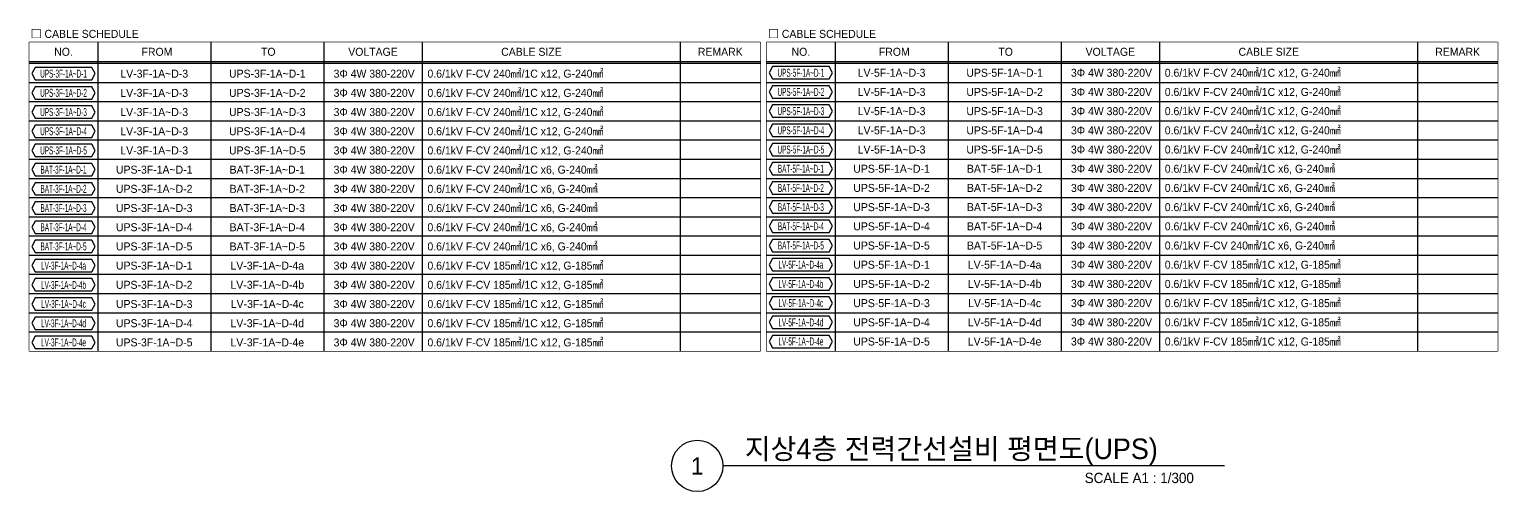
# Model space of a CAD drawing. Header units: millimetres. Extents: x 31670 to 374393, y -351975 to 839589.
# Drawn here: x 31670 to 160138, y 365250 to 405708 of the extents above; entities that cross this region are included whole.
import ezdxf
from ezdxf.enums import TextEntityAlignment as Align

# ---------------------------------------------------------------- set-up
doc = ezdxf.new("R2010")
doc.units = ezdxf.units.MM
doc.header["$LTSCALE"] = 150
for name, color, linetype in [('-----26 Electrical Cable Tray_HV_발전기 B', 103, 'Continuous'), ('-----29 Cable Schedule', 1, 'Continuous'), ('-----29 Indicator', 1, 'Continuous'), ('-----29 주기', 1, 'Continuous'), ('-----30 Text', 2, 'Continuous'), ('-----41 Drawing Title', 2, 'Continuous')]:
    doc.layers.add(name, color=color, linetype=linetype)
doc.styles.add('ELEC', font='')
doc.styles.get('ELEC').set_extended_font_data('Dotum')

msp = doc.modelspace()

# ---------------------------------------------------------------- linework, layer by layer
at = {"layer": '-----29 Cable Schedule', "color": 3, "elevation": 0}
msp.add_lwpolyline([(31670, 404584), (95624, 404584), (95624, 377549), (31670, 377549)], close=True, dxfattribs=at)
at = {"layer": '-----41 Drawing Title', "color": 7}
msp.add_line((136247, 367500), (92353, 367500), dxfattribs=at)
msp.add_circle((90103, 367500), 2250, dxfattribs=at)

# ---------------------------------------------------------------- texts
at = {"layer": '-----41 Drawing Title', "color": 2, "style": 'ELEC'}
msp.add_text('지상4층 전력간선설비 평면도(UPS)', height=1800, dxfattribs=at).set_placement((94270, 368100))
at = {"layer": '-----41 Drawing Title', "color": 7, "style": 'ELEC'}
msp.add_text('1', height=1500, dxfattribs=at).set_placement((90103, 367500), align=Align.MIDDLE)
at = {"layer": '-----41 Drawing Title', "style": 'ELEC'}
msp.add_text('SCALE A1 : 1/300', height=900, dxfattribs=at).set_placement((133562, 366000), align=Align.RIGHT)

# ---------------------------------------------------------------- next in the draw order: wipeouts: each hides what was drawn before it
at = {"color": 3}
msp.add_wipeout([(31670, 404584), (95624, 404584), (95624, 377549), (31670, 377549)], dxfattribs=at).translate(0, 0, 0).dxf.layer = '-----26 Electrical Cable Tray_HV_발전기 B'

# ---------------------------------------------------------------- next in the draw order: linework, layer by layer
at = {"layer": '-----29 Cable Schedule'}
for p, q in [((37650, 404584, 0), (37650, 402749, 0)), ((47542, 404584, 0), (47542, 402749, 0)), ((57433, 404584, 0), (57433, 402749, 0)), ((66045, 404584, 0), (66045, 402749, 0)), ((88624, 404584, 0), (88624, 402749, 0))]:
    msp.add_line(p, q, dxfattribs=at)
at = {"layer": '-----29 Cable Schedule', "color": 1}
for p, q in [((37650, 402749, 0), (37650, 377549, 0)), ((47542, 402749, 0), (47542, 377549, 0)), ((57433, 402749, 0), (57433, 377549, 0)), ((66045, 402749, 0), (66045, 377549, 0)), ((88624, 402749, 0), (88624, 377549, 0))]:
    msp.add_line(p, q, dxfattribs=at)
at = {"layer": '-----29 Cable Schedule', "color": 3, "elevation": 0}
msp.add_lwpolyline([(96184, 404584), (160138, 404584), (160138, 377549), (96184, 377549)], close=True, dxfattribs=at)
at = {"layer": '-----29 주기', "elevation": 0}
for points in [[(32191, 402370), (31880, 401831), (32191, 401292), (37130, 401292), (37441, 401831), (37130, 402370)], [(32191, 400690), (31880, 400151), (32191, 399612), (37130, 399612), (37441, 400151), (37130, 400690)], [(32191, 399010), (31880, 398471), (32191, 397932), (37130, 397932), (37441, 398471), (37130, 399010)], [(32191, 397330), (31880, 396791), (32191, 396252), (37130, 396252), (37441, 396791), (37130, 397330)], [(32191, 395650), (31880, 395111), (32191, 394572), (37130, 394572), (37441, 395111), (37130, 395650)], [(32191, 393970), (31880, 393431), (32191, 392892), (37130, 392892), (37441, 393431), (37130, 393970)], [(32191, 392290), (31880, 391751), (32191, 391212), (37130, 391212), (37441, 391751), (37130, 392290)], [(32191, 390610), (31880, 390071), (32191, 389532), (37130, 389532), (37441, 390071), (37130, 390610)], [(32191, 388930), (31880, 388391), (32191, 387852), (37130, 387852), (37441, 388391), (37130, 388930)], [(32191, 387250), (31880, 386711), (32191, 386172), (37130, 386172), (37441, 386711), (37130, 387250)], [(32191, 385570), (31880, 385031), (32191, 384492), (37130, 384492), (37441, 385031), (37130, 385570)], [(32191, 383890), (31880, 383351), (32191, 382812), (37130, 382812), (37441, 383351), (37130, 383890)], [(32191, 382210), (31880, 381671), (32191, 381132), (37130, 381132), (37441, 381671), (37130, 382210)], [(32191, 380530), (31880, 379991), (32191, 379452), (37130, 379452), (37441, 379991), (37130, 380530)], [(32191, 378850), (31880, 378311), (32191, 377772), (37130, 377772), (37441, 378311), (37130, 378850)]]:
    msp.add_lwpolyline(points, close=True, dxfattribs=at)

# ---------------------------------------------------------------- next in the draw order: texts
at = {"layer": '-----29 Indicator', "color": 2, "linetype": 'Continuous', "style": 'ELEC'}
msp.add_text('□ CABLE SCHEDULE', height=700, dxfattribs=at).set_placement((31786, 405313, 0), align=Align.MIDDLE_LEFT)
at = {"layer": '-----30 Text', "style": 'ELEC'}
msp.add_text('NO.', height=700, dxfattribs=at).set_placement((34660, 403744, 0), align=Align.MIDDLE)
for s, p in [('FROM', (42837, 403744, 0)), ('TO', (52576, 403744, 0)), ('VOLTAGE', (61736, 403744, 0)), ('CABLE SIZE', (75602, 403744, 0)), ('REMARK', (92124, 403744, 0)), ('LV-3F-1A~D-3', (42596, 401831, 0)), ('UPS-3F-1A~D-1', (52488, 401831, 0)), ('3Φ 4W 380-220V', (61838, 401831, 0)), ('LV-3F-1A~D-3', (42596, 400151, 0)), ('UPS-3F-1A~D-2', (52488, 400151, 0)), ('3Φ 4W 380-220V', (61838, 400151, 0)), ('LV-3F-1A~D-3', (42596, 398471, 0)), ('UPS-3F-1A~D-3', (52488, 398471, 0)), ('3Φ 4W 380-220V', (61838, 398471, 0)), ('LV-3F-1A~D-3', (42596, 396791, 0)), ('UPS-3F-1A~D-4', (52488, 396791, 0)), ('3Φ 4W 380-220V', (61838, 396791, 0)), ('LV-3F-1A~D-3', (42596, 395111, 0)), ('UPS-3F-1A~D-5', (52488, 395111, 0)), ('3Φ 4W 380-220V', (61838, 395111, 0)), ('UPS-3F-1A~D-1', (42596, 393431, 0)), ('BAT-3F-1A~D-1', (52488, 393431, 0)), ('3Φ 4W 380-220V', (61838, 393431, 0)), ('UPS-3F-1A~D-2', (42596, 391751, 0)), ('BAT-3F-1A~D-2', (52488, 391751, 0)), ('3Φ 4W 380-220V', (61838, 391751, 0)), ('UPS-3F-1A~D-3', (42596, 390071, 0)), ('BAT-3F-1A~D-3', (52488, 390071, 0)), ('3Φ 4W 380-220V', (61838, 390071, 0)), ('UPS-3F-1A~D-4', (42596, 388391, 0)), ('BAT-3F-1A~D-4', (52488, 388391, 0)), ('3Φ 4W 380-220V', (61838, 388391, 0)), ('UPS-3F-1A~D-5', (42596, 386711, 0)), ('BAT-3F-1A~D-5', (52488, 386711, 0)), ('3Φ 4W 380-220V', (61838, 386711, 0)), ('UPS-3F-1A~D-1', (42596, 385031, 0)), ('LV-3F-1A~D-4a', (52488, 385031, 0)), ('3Φ 4W 380-220V', (61838, 385031, 0)), ('UPS-3F-1A~D-2', (42596, 383351, 0)), ('LV-3F-1A~D-4b', (52488, 383351, 0)), ('3Φ 4W 380-220V', (61838, 383351, 0)), ('UPS-3F-1A~D-3', (42596, 381671, 0)), ('LV-3F-1A~D-4c', (52488, 381671, 0)), ('3Φ 4W 380-220V', (61838, 381671, 0)), ('UPS-3F-1A~D-4', (42596, 379991, 0)), ('LV-3F-1A~D-4d', (52488, 379991, 0)), ('3Φ 4W 380-220V', (61838, 379991, 0)), ('UPS-3F-1A~D-5', (42596, 378311, 0)), ('LV-3F-1A~D-4e', (52488, 378311, 0)), ('3Φ 4W 380-220V', (61838, 378311, 0))]:
    msp.add_text(s, height=700, dxfattribs=at).set_placement(p, align=Align.MIDDLE_CENTER)
at = {"layer": '-----30 Text', "linetype": 'Continuous', "style": 'ELEC', "width": 0.5}
for s, p in [('UPS-3F-1A~D-1', (34660, 401831, 0)), ('UPS-3F-1A~D-2', (34660, 400151, 0)), ('UPS-3F-1A~D-3', (34660, 398471, 0)), ('UPS-3F-1A~D-4', (34660, 396791, 0)), ('UPS-3F-1A~D-5', (34660, 395111, 0)), ('BAT-3F-1A~D-1', (34660, 393431, 0)), ('BAT-3F-1A~D-2', (34660, 391751, 0)), ('BAT-3F-1A~D-3', (34660, 390071, 0)), ('BAT-3F-1A~D-4', (34660, 388391, 0)), ('BAT-3F-1A~D-5', (34660, 386711, 0)), ('LV-3F-1A~D-4a', (34660, 385031, 0)), ('LV-3F-1A~D-4b', (34660, 383351, 0)), ('LV-3F-1A~D-4c', (34660, 381671, 0)), ('LV-3F-1A~D-4d', (34660, 379991, 0)), ('LV-3F-1A~D-4e', (34660, 378311, 0))]:
    msp.add_text(s, height=700, dxfattribs=at).set_placement(p, align=Align.MIDDLE)
at = {"layer": '-----30 Text', "style": 'ELEC'}
for s, p in [('0.6/1kV F-CV 240㎟/1C x12, G-240㎟', (66501, 401831, 0)), ('0.6/1kV F-CV 240㎟/1C x12, G-240㎟', (66501, 400151, 0)), ('0.6/1kV F-CV 240㎟/1C x12, G-240㎟', (66501, 398471, 0)), ('0.6/1kV F-CV 240㎟/1C x12, G-240㎟', (66501, 396791, 0)), ('0.6/1kV F-CV 240㎟/1C x12, G-240㎟', (66501, 395111, 0)), ('0.6/1kV F-CV 240㎟/1C x6, G-240㎟', (66501, 393431, 0)), ('0.6/1kV F-CV 240㎟/1C x6, G-240㎟', (66501, 391751, 0)), ('0.6/1kV F-CV 240㎟/1C x6, G-240㎟', (66501, 390071, 0)), ('0.6/1kV F-CV 240㎟/1C x6, G-240㎟', (66501, 388391, 0)), ('0.6/1kV F-CV 240㎟/1C x6, G-240㎟', (66501, 386711, 0)), ('0.6/1kV F-CV 185㎟/1C x12, G-185㎟', (66501, 385031, 0)), ('0.6/1kV F-CV 185㎟/1C x12, G-185㎟', (66501, 383351, 0)), ('0.6/1kV F-CV 185㎟/1C x12, G-185㎟', (66501, 381671, 0)), ('0.6/1kV F-CV 185㎟/1C x12, G-185㎟', (66501, 379991, 0)), ('0.6/1kV F-CV 185㎟/1C x12, G-185㎟', (66501, 378311, 0))]:
    msp.add_text(s, height=700, dxfattribs=at).set_placement(p, align=Align.MIDDLE_LEFT)

# ---------------------------------------------------------------- next in the draw order: wipeouts: each hides what was drawn before it
at = {"color": 3}
msp.add_wipeout([(96184, 404584), (160138, 404584), (160138, 377549), (96184, 377549)], dxfattribs=at).translate(0, 0, 0).dxf.layer = '-----26 Electrical Cable Tray_HV_발전기 B'

# ---------------------------------------------------------------- next in the draw order: linework, layer by layer
at = {"layer": '-----29 Cable Schedule'}
for p, q in [((102164, 404584, 0), (102164, 402749, 0)), ((112056, 404584, 0), (112056, 402749, 0)), ((121947, 404584, 0), (121947, 402749, 0)), ((130558, 404584, 0), (130558, 402749, 0)), ((153138, 404584, 0), (153138, 402749, 0))]:
    msp.add_line(p, q, dxfattribs=at)
at = {"layer": '-----29 Cable Schedule', "color": 3}
for p, q in [((31670, 402904, 0), (95624, 402904, 0)), ((31670, 402749, 0), (95624, 402749, 0)), ((96184, 402904, 0), (160138, 402904, 0)), ((96184, 402749, 0), (160138, 402749, 0))]:
    msp.add_line(p, q, dxfattribs=at)
at = {"layer": '-----29 Cable Schedule', "color": 1}
for p, q in [((31670, 402749, 0), (95624, 402749, 0)), ((102164, 402749, 0), (102164, 377549, 0)), ((112056, 402749, 0), (112056, 377549, 0)), ((121947, 402749, 0), (121947, 377549, 0)), ((130558, 402749, 0), (130558, 377549, 0)), ((153138, 402749, 0), (153138, 377549, 0)), ((31670, 401069, 0), (95624, 401069, 0)), ((96184, 401069, 0), (160138, 401069, 0)), ((31670, 399389, 0), (95624, 399389, 0)), ((96184, 399389, 0), (160138, 399389, 0)), ((31670, 397709, 0), (95624, 397709, 0)), ((96184, 397709, 0), (160138, 397709, 0)), ((31670, 396029, 0), (95624, 396029, 0)), ((96184, 396029, 0), (160138, 396029, 0)), ((31670, 394349, 0), (95624, 394349, 0)), ((96184, 394349, 0), (160138, 394349, 0)), ((31670, 392669, 0), (95624, 392669, 0)), ((96184, 392669, 0), (160138, 392669, 0)), ((31670, 390989, 0), (95624, 390989, 0)), ((96184, 390989, 0), (160138, 390989, 0)), ((31670, 389309, 0), (95624, 389309, 0)), ((96184, 389309, 0), (160138, 389309, 0)), ((31670, 387629, 0), (95624, 387629, 0)), ((96184, 387629, 0), (160138, 387629, 0)), ((31670, 385949, 0), (95624, 385949, 0)), ((96184, 385949, 0), (160138, 385949, 0)), ((31670, 384269, 0), (95624, 384269, 0)), ((96184, 384269, 0), (160138, 384269, 0)), ((31670, 382589, 0), (95624, 382589, 0)), ((96184, 382589, 0), (160138, 382589, 0)), ((31670, 380909, 0), (95624, 380909, 0)), ((96184, 380909, 0), (160138, 380909, 0)), ((31670, 379229, 0), (95624, 379229, 0)), ((96184, 379229, 0), (160138, 379229, 0))]:
    msp.add_line(p, q, dxfattribs=at)
at = {"layer": '-----29 주기', "elevation": 0}
for points in [[(96705, 402448), (96394, 401909), (96705, 401370), (101644, 401370), (101955, 401909), (101644, 402448)], [(96705, 400768), (96394, 400229), (96705, 399690), (101644, 399690), (101955, 400229), (101644, 400768)], [(96705, 399088), (96394, 398549), (96705, 398010), (101644, 398010), (101955, 398549), (101644, 399088)], [(96705, 397408), (96394, 396869), (96705, 396330), (101644, 396330), (101955, 396869), (101644, 397408)], [(96705, 395728), (96394, 395189), (96705, 394650), (101644, 394650), (101955, 395189), (101644, 395728)], [(96705, 394048), (96394, 393509), (96705, 392970), (101644, 392970), (101955, 393509), (101644, 394048)], [(96705, 392368), (96394, 391829), (96705, 391290), (101644, 391290), (101955, 391829), (101644, 392368)], [(96705, 390688), (96394, 390149), (96705, 389610), (101644, 389610), (101955, 390149), (101644, 390688)], [(96705, 389008), (96394, 388469), (96705, 387930), (101644, 387930), (101955, 388469), (101644, 389008)], [(96705, 387328), (96394, 386789), (96705, 386250), (101644, 386250), (101955, 386789), (101644, 387328)], [(96705, 385648), (96394, 385109), (96705, 384570), (101644, 384570), (101955, 385109), (101644, 385648)], [(96705, 383968), (96394, 383429), (96705, 382890), (101644, 382890), (101955, 383429), (101644, 383968)], [(96705, 382288), (96394, 381749), (96705, 381210), (101644, 381210), (101955, 381749), (101644, 382288)], [(96705, 380608), (96394, 380069), (96705, 379530), (101644, 379530), (101955, 380069), (101644, 380608)], [(96705, 378928), (96394, 378389), (96705, 377850), (101644, 377850), (101955, 378389), (101644, 378928)]]:
    msp.add_lwpolyline(points, close=True, dxfattribs=at)

# ---------------------------------------------------------------- next in the draw order: texts
at = {"layer": '-----29 Indicator', "color": 2, "linetype": 'Continuous', "style": 'ELEC'}
msp.add_text('□ CABLE SCHEDULE', height=700, dxfattribs=at).set_placement((96300, 405313, 0), align=Align.MIDDLE_LEFT)
at = {"layer": '-----30 Text', "style": 'ELEC'}
msp.add_text('NO.', height=700, dxfattribs=at).set_placement((99174, 403744, 0), align=Align.MIDDLE)
for s, p in [('FROM', (107350, 403744, 0)), ('TO', (117090, 403744, 0)), ('VOLTAGE', (126250, 403744, 0)), ('CABLE SIZE', (140115, 403744, 0)), ('REMARK', (156638, 403744, 0)), ('LV-5F-1A~D-3', (107110, 401909, 0)), ('UPS-5F-1A~D-1', (117001, 401909, 0)), ('3Φ 4W 380-220V', (126352, 401909, 0)), ('LV-5F-1A~D-3', (107110, 400229, 0)), ('UPS-5F-1A~D-2', (117001, 400229, 0)), ('3Φ 4W 380-220V', (126352, 400229, 0)), ('LV-5F-1A~D-3', (107110, 398549, 0)), ('UPS-5F-1A~D-3', (117001, 398549, 0)), ('3Φ 4W 380-220V', (126352, 398549, 0)), ('LV-5F-1A~D-3', (107110, 396869, 0)), ('UPS-5F-1A~D-4', (117001, 396869, 0)), ('3Φ 4W 380-220V', (126352, 396869, 0)), ('LV-5F-1A~D-3', (107110, 395189, 0)), ('UPS-5F-1A~D-5', (117001, 395189, 0)), ('3Φ 4W 380-220V', (126352, 395189, 0)), ('UPS-5F-1A~D-1', (107110, 393509, 0)), ('BAT-5F-1A~D-1', (117001, 393509, 0)), ('3Φ 4W 380-220V', (126352, 393509, 0)), ('UPS-5F-1A~D-2', (107110, 391829, 0)), ('BAT-5F-1A~D-2', (117001, 391829, 0)), ('3Φ 4W 380-220V', (126352, 391829, 0)), ('UPS-5F-1A~D-3', (107110, 390149, 0)), ('BAT-5F-1A~D-3', (117001, 390149, 0)), ('3Φ 4W 380-220V', (126352, 390149, 0)), ('UPS-5F-1A~D-4', (107110, 388469, 0)), ('BAT-5F-1A~D-4', (117001, 388469, 0)), ('3Φ 4W 380-220V', (126352, 388469, 0)), ('UPS-5F-1A~D-5', (107110, 386789, 0)), ('BAT-5F-1A~D-5', (117001, 386789, 0)), ('3Φ 4W 380-220V', (126352, 386789, 0)), ('UPS-5F-1A~D-1', (107110, 385109, 0)), ('LV-5F-1A~D-4a', (117001, 385109, 0)), ('3Φ 4W 380-220V', (126352, 385109, 0)), ('UPS-5F-1A~D-2', (107110, 383429, 0)), ('LV-5F-1A~D-4b', (117001, 383429, 0)), ('3Φ 4W 380-220V', (126352, 383429, 0)), ('UPS-5F-1A~D-3', (107110, 381749, 0)), ('LV-5F-1A~D-4c', (117001, 381749, 0)), ('3Φ 4W 380-220V', (126352, 381749, 0)), ('UPS-5F-1A~D-4', (107110, 380069, 0)), ('LV-5F-1A~D-4d', (117001, 380069, 0)), ('3Φ 4W 380-220V', (126352, 380069, 0)), ('UPS-5F-1A~D-5', (107110, 378389, 0)), ('LV-5F-1A~D-4e', (117001, 378389, 0)), ('3Φ 4W 380-220V', (126352, 378389, 0))]:
    msp.add_text(s, height=700, dxfattribs=at).set_placement(p, align=Align.MIDDLE_CENTER)
at = {"layer": '-----30 Text', "linetype": 'Continuous', "style": 'ELEC', "width": 0.5}
for s, p in [('UPS-5F-1A~D-1', (99174, 401909, 0)), ('UPS-5F-1A~D-2', (99174, 400229, 0)), ('UPS-5F-1A~D-3', (99174, 398549, 0)), ('UPS-5F-1A~D-4', (99174, 396869, 0)), ('UPS-5F-1A~D-5', (99174, 395189, 0)), ('BAT-5F-1A~D-1', (99174, 393509, 0)), ('BAT-5F-1A~D-2', (99174, 391829, 0)), ('BAT-5F-1A~D-3', (99174, 390149, 0)), ('BAT-5F-1A~D-4', (99174, 388469, 0)), ('BAT-5F-1A~D-5', (99174, 386789, 0)), ('LV-5F-1A~D-4a', (99174, 385109, 0)), ('LV-5F-1A~D-4b', (99174, 383429, 0)), ('LV-5F-1A~D-4c', (99174, 381749, 0)), ('LV-5F-1A~D-4d', (99174, 380069, 0)), ('LV-5F-1A~D-4e', (99174, 378389, 0))]:
    msp.add_text(s, height=700, dxfattribs=at).set_placement(p, align=Align.MIDDLE)
at = {"layer": '-----30 Text', "style": 'ELEC'}
for s, p in [('0.6/1kV F-CV 240㎟/1C x12, G-240㎟', (131015, 401909, 0)), ('0.6/1kV F-CV 240㎟/1C x12, G-240㎟', (131015, 400229, 0)), ('0.6/1kV F-CV 240㎟/1C x12, G-240㎟', (131015, 398549, 0)), ('0.6/1kV F-CV 240㎟/1C x12, G-240㎟', (131015, 396869, 0)), ('0.6/1kV F-CV 240㎟/1C x12, G-240㎟', (131015, 395189, 0)), ('0.6/1kV F-CV 240㎟/1C x6, G-240㎟', (131015, 393509, 0)), ('0.6/1kV F-CV 240㎟/1C x6, G-240㎟', (131015, 391829, 0)), ('0.6/1kV F-CV 240㎟/1C x6, G-240㎟', (131015, 390149, 0)), ('0.6/1kV F-CV 240㎟/1C x6, G-240㎟', (131015, 388469, 0)), ('0.6/1kV F-CV 240㎟/1C x6, G-240㎟', (131015, 386789, 0)), ('0.6/1kV F-CV 185㎟/1C x12, G-185㎟', (131015, 385109, 0)), ('0.6/1kV F-CV 185㎟/1C x12, G-185㎟', (131015, 383429, 0)), ('0.6/1kV F-CV 185㎟/1C x12, G-185㎟', (131015, 381749, 0)), ('0.6/1kV F-CV 185㎟/1C x12, G-185㎟', (131015, 380069, 0)), ('0.6/1kV F-CV 185㎟/1C x12, G-185㎟', (131015, 378389, 0))]:
    msp.add_text(s, height=700, dxfattribs=at).set_placement(p, align=Align.MIDDLE_LEFT)

doc.saveas('drawing.dxf')
